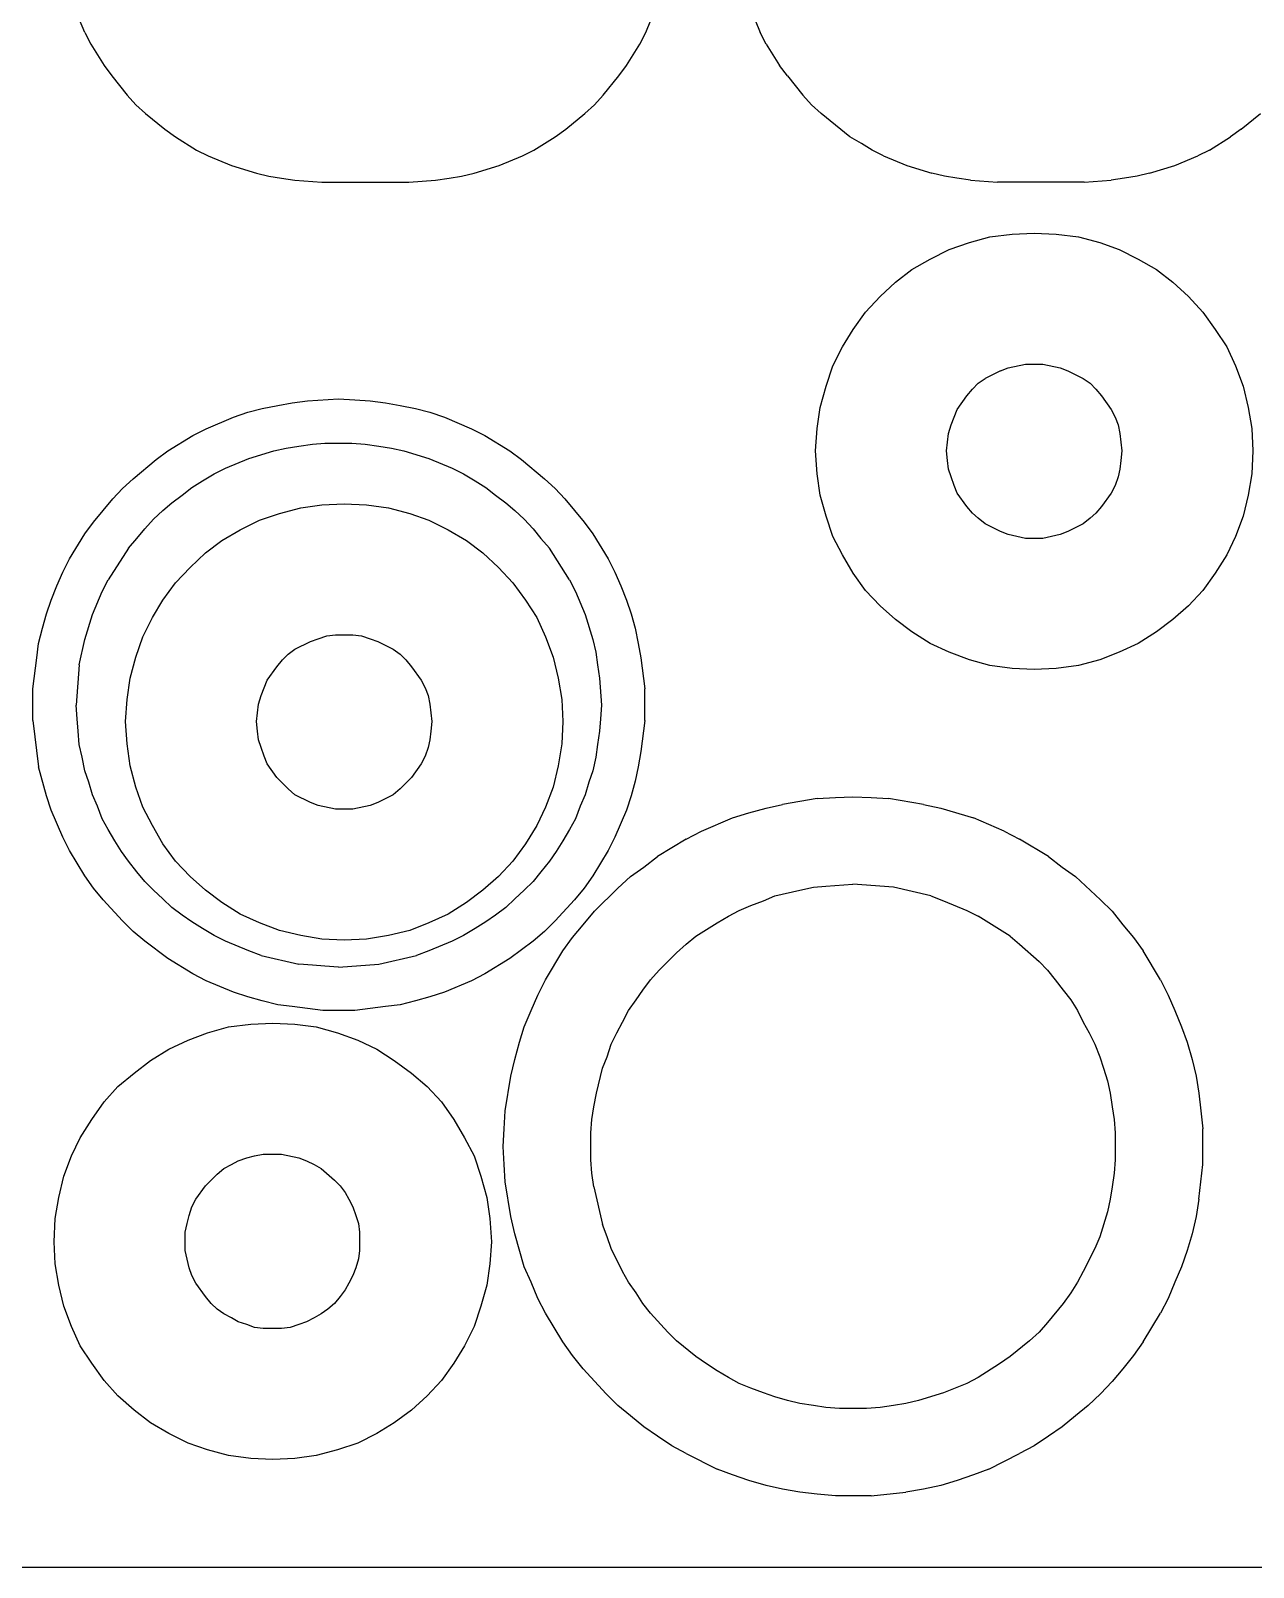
# Model space of a CAD drawing. Extents: x -4070 to 4070, y -2004 to 2004.
# Drawn here: x -1329 to -255, y -2004 to -654 of the extents above; entities that cross this region are included whole.
import ezdxf

# ---------------------------------------------------------------- set-up
doc = ezdxf.new("R2010")
doc.units = 0
doc.header["$MEASUREMENT"] = 0
doc.layers.get('0').update_dxf_attribs({"linetype": 'CONTINUOUS'})

msp = doc.modelspace()

# ---------------------------------------------------------------- linework, layer by layer
for p, q in [((-1281.6, -655.6), (-1290.1, -635.3)), ((-788.8, -655.6), (-780.4, -635.3)), ((-696.6, -635.3), (-688.2, -655.6)), ((-1281.6, -655.6), (-1276.5, -665.8)), ((-793.9, -665.8), (-788.8, -655.6)), ((-683.1, -665.8), (-688.2, -655.6)), ((-1276.5, -665.8), (-1264.7, -684.4)), ((-805.8, -684.4), (-793.9, -665.8)), ((-683.1, -665.8), (-671.2, -684.4)), ((-1264.7, -684.4), (-1257.9, -693.7)), ((-812.5, -693.7), (-805.8, -684.4)), ((-664.4, -693.7), (-671.2, -684.4)), ((-1257.9, -693.7), (-1244.3, -710.7)), ((-826.1, -710.7), (-812.5, -693.7)), ((-664.4, -693.7), (-650.9, -710.7)), ((-1244.3, -710.7), (-1236.7, -719.1)), ((-833.7, -719.1), (-826.1, -710.7)), ((-643.3, -719.1), (-650.9, -710.7)), ((-1236.7, -719.1), (-1228.2, -726.7)), ((-1228.2, -726.7), (-1211.3, -740.3)), ((-859.1, -740.3), (-842.2, -726.7)), ((-842.2, -726.7), (-833.7, -719.1)), ((-634.8, -726.7), (-643.3, -719.1)), ((-609.4, -747.1), (-634.8, -726.7)), ((-265.7, -740.3), (-248.7, -726.7)), ((-1211.3, -740.3), (-1202, -747.1)), ((-868.4, -747.1), (-859.1, -740.3)), ((-265.7, -740.3), (-275, -747.1)), ((-1202, -747.1), (-1183.4, -758.9)), ((-887.1, -758.9), (-868.4, -747.1)), ((-599.3, -753), (-609.4, -747.1)), ((-589.9, -758.9), (-599.3, -753)), ((-293.6, -758.9), (-275, -747.1)), ((-1183.4, -758.9), (-1173.2, -764)), ((-1173.2, -764), (-1152.9, -772.5)), ((-917.5, -772.5), (-897.2, -764)), ((-897.2, -764), (-887.1, -758.9)), ((-579.8, -764), (-589.9, -758.9)), ((-579.8, -764), (-559.5, -772.5)), ((-324.1, -772.5), (-303.8, -764)), ((-293.6, -758.9), (-303.8, -764)), ((-1152.9, -772.5), (-1130.9, -779.2)), ((-1130.9, -779.2), (-1119.9, -781.8)), ((-1119.9, -781.8), (-1108.9, -783.5)), ((-961.6, -783.5), (-950.6, -781.8)), ((-950.6, -781.8), (-939.5, -779.2)), ((-939.5, -779.2), (-917.5, -772.5)), ((-559.5, -772.5), (-537.4, -779.2)), ((-526.4, -781.8), (-537.4, -779.2)), ((-515.4, -783.5), (-526.4, -781.8)), ((-357.1, -781.8), (-368.1, -783.5)), ((-346.1, -779.2), (-357.1, -781.8)), ((-346.1, -779.2), (-324.1, -772.5)), ((-1108.9, -783.5), (-1097, -785.2)), ((-1097, -785.2), (-1073.3, -786.9)), ((-1073.3, -786.9), (-997.1, -786.9)), ((-997.1, -786.9), (-973.4, -785.2)), ((-973.4, -785.2), (-961.6, -783.5)), ((-503.6, -785.2), (-515.4, -783.5)), ((-503.6, -785.2), (-479.9, -786.9)), ((-403.7, -786.9), (-479.9, -786.9)), ((-403.7, -786.9), (-380, -785.2)), ((-368.1, -783.5), (-380, -785.2)), ((-504.3, -840.2), (-486.5, -835.1)), ((-486.5, -835.1), (-467, -832.6)), ((-467, -832.6), (-447.6, -831.8)), ((-447.6, -831.8), (-428.1, -832.6)), ((-428.1, -832.6), (-408.6, -835.1)), ((-408.6, -835.1), (-390, -840.2)), ((-539, -854.6), (-522.1, -846.1)), ((-522.1, -846.1), (-504.3, -840.2)), ((-390, -840.2), (-373, -846.1)), ((-373, -846.1), (-356.1, -854.6)), ((-569.5, -874.9), (-555.1, -863.9)), ((-555.1, -863.9), (-539, -854.6)), ((-356.1, -854.6), (-340, -863.9)), ((-340, -863.9), (-325.6, -874.9)), ((-583, -887.6), (-569.5, -874.9)), ((-325.6, -874.9), (-312.1, -887.6)), ((-595.7, -901.2), (-583, -887.6)), ((-312.1, -887.6), (-299.4, -901.2)), ((-606.7, -916.4), (-595.7, -901.2)), ((-299.4, -901.2), (-288.4, -916.4)), ((-616, -931.7), (-606.7, -916.4)), ((-288.4, -916.4), (-278.2, -931.7)), ((-624.5, -948.6), (-616, -931.7)), ((-278.2, -931.7), (-270.6, -948.6)), ((-630.4, -966.4), (-624.5, -948.6)), ((-477.2, -952.8), (-490.7, -959.6)), ((-477.2, -952.8), (-470.4, -950.3)), ((-470.4, -950.3), (-455.2, -946.9)), ((-455.2, -946.9), (-439.9, -946.9)), ((-439.9, -946.9), (-424.7, -950.3)), ((-424.7, -950.3), (-417.9, -952.8)), ((-417.9, -952.8), (-404.4, -959.6)), ((-270.6, -948.6), (-263.8, -966.4)), ((-635.5, -985), (-630.4, -966.4)), ((-506.8, -974.8), (-501.7, -968.9)), ((-501.7, -968.9), (-496.7, -963.8)), ((-496.7, -963.8), (-490.7, -959.6)), ((-404.4, -959.6), (-398.4, -963.8)), ((-398.4, -963.8), (-393.4, -968.9)), ((-393.4, -968.9), (-388.3, -974.8)), ((-263.8, -966.4), (-259.6, -985)), ((-1125.7, -985.9), (-1112.2, -983.4)), ((-1112.2, -983.4), (-1099.5, -980.9)), ((-1099.5, -980.9), (-1086, -979.2)), ((-1086, -979.2), (-1058.9, -977.5)), ((-1058.9, -977.5), (-1044.5, -978.3)), ((-1044.5, -978.3), (-1030.9, -979.2)), ((-1030.9, -979.2), (-1017.4, -980.9)), ((-1017.4, -980.9), (-1004.7, -983.4)), ((-1004.7, -983.4), (-991.1, -985.9)), ((-638.1, -1003.6), (-635.5, -985)), ((-515.3, -986.7), (-506.8, -974.8)), ((-388.3, -974.8), (-379.8, -986.7)), ((-259.6, -985), (-256.2, -1003.6)), ((-1174.9, -1003.7), (-1151.1, -993.6)), ((-1151.1, -993.6), (-1138.4, -989.3)), ((-1138.4, -989.3), (-1125.7, -985.9)), ((-991.1, -985.9), (-978.4, -989.3)), ((-978.4, -989.3), (-965.7, -993.6)), ((-965.7, -993.6), (-942, -1003.7)), ((-520.4, -1000.2), (-515.3, -986.7)), ((-379.8, -986.7), (-376.4, -993.5)), ((-376.4, -993.5), (-373.9, -1000.2)), ((-1208.7, -1023.2), (-1186.7, -1009.7)), ((-1186.7, -1009.7), (-1174.9, -1003.7)), ((-942, -1003.7), (-930.2, -1009.7)), ((-930.2, -1009.7), (-908.2, -1023.2)), ((-639.7, -1023.1), (-638.1, -1003.6)), ((-524.6, -1023.1), (-522.9, -1007.9)), ((-522.9, -1007.9), (-520.4, -1000.2)), ((-373.9, -1000.2), (-372.2, -1007.9)), ((-372.2, -1007.9), (-370.5, -1023.1)), ((-256.2, -1003.6), (-255.4, -1023.1)), ((-1218.9, -1030.8), (-1208.7, -1023.2)), ((-1137.6, -1030), (-1115.6, -1023.2)), ((-1115.6, -1023.2), (-1104.6, -1020.7)), ((-1104.6, -1020.7), (-1093.6, -1019)), ((-1093.6, -1019), (-1081.7, -1017.3)), ((-1081.7, -1017.3), (-1070.7, -1016.4)), ((-1070.7, -1016.4), (-1047, -1016.4)), ((-1047, -1016.4), (-1035.2, -1017.3)), ((-1035.2, -1017.3), (-1023.3, -1019)), ((-1023.3, -1019), (-1012.3, -1020.7)), ((-1012.3, -1020.7), (-1001.3, -1023.2)), ((-1001.3, -1023.2), (-979.3, -1030)), ((-908.2, -1023.2), (-898, -1030.8)), ((-638.1, -1043.4), (-639.7, -1023.1)), ((-523.8, -1031.6), (-524.6, -1023.1)), ((-370.5, -1023.1), (-371.4, -1031.6)), ((-255.4, -1023.1), (-256.2, -1043.4)), ((-1239.2, -1047.8), (-1218.9, -1030.8)), ((-1168.1, -1043.5), (-1157.9, -1038.4)), ((-1157.9, -1038.4), (-1137.6, -1030)), ((-979.3, -1030), (-959, -1038.4)), ((-959, -1038.4), (-948.8, -1043.5)), ((-898, -1030.8), (-877.7, -1047.8)), ((-522.9, -1039.2), (-523.8, -1031.6)), ((-520.4, -1046), (-522.9, -1039.2)), ((-372.2, -1039.2), (-373.9, -1046)), ((-371.4, -1031.6), (-372.2, -1039.2)), ((-1248.5, -1056.2), (-1239.2, -1047.8)), ((-1187.6, -1055.4), (-1178.2, -1049.4)), ((-1178.2, -1049.4), (-1168.1, -1043.5)), ((-948.8, -1043.5), (-938.6, -1049.4)), ((-938.6, -1049.4), (-929.3, -1055.4)), ((-877.7, -1047.8), (-868.4, -1056.2)), ((-635.5, -1062), (-638.1, -1043.4)), ((-517.8, -1053.6), (-520.4, -1046)), ((-373.9, -1046), (-376.4, -1053.6)), ((-256.2, -1043.4), (-259.6, -1062)), ((-1273.9, -1085.9), (-1257, -1065.5)), ((-1257, -1065.5), (-1248.5, -1056.2)), ((-1205.3, -1068.9), (-1196, -1062.1)), ((-1196, -1062.1), (-1187.6, -1055.4)), ((-929.3, -1055.4), (-920.9, -1062.1)), ((-920.9, -1062.1), (-911.6, -1068.9)), ((-868.4, -1056.2), (-859.9, -1065.5)), ((-859.9, -1065.5), (-843, -1085.9)), ((-630.4, -1080.7), (-635.5, -1062)), ((-515.3, -1060.3), (-517.8, -1053.6)), ((-506.8, -1072.2), (-515.3, -1060.3)), ((-379.8, -1060.3), (-388.3, -1072.2)), ((-376.4, -1053.6), (-379.8, -1060.3)), ((-259.6, -1062), (-263.8, -1080.7)), ((-1221.4, -1083.3), (-1213, -1075.7)), ((-1213, -1075.7), (-1205.3, -1068.9)), ((-1128.3, -1084.2), (-1110.5, -1078.2)), ((-1110.5, -1078.2), (-1091.9, -1073.2)), ((-1091.9, -1073.2), (-1073.3, -1070.6)), ((-1073.3, -1070.6), (-1053.8, -1069.8)), ((-1053.8, -1069.8), (-1034.3, -1070.6)), ((-1034.3, -1070.6), (-1014.8, -1073.2)), ((-1014.8, -1073.2), (-996.2, -1078.2)), ((-996.2, -1078.2), (-979.3, -1084.2)), ((-911.6, -1068.9), (-903.9, -1075.7)), ((-903.9, -1075.7), (-895.5, -1083.3)), ((-501.7, -1078.1), (-506.8, -1072.2)), ((-496.7, -1082.4), (-501.7, -1078.1)), ((-393.4, -1078.1), (-398.4, -1082.4)), ((-388.3, -1072.2), (-393.4, -1078.1)), ((-1281.5, -1096), (-1273.9, -1085.9)), ((-1235.8, -1100.2), (-1229, -1091.8)), ((-1229, -1091.8), (-1221.4, -1083.3)), ((-1161.3, -1101.9), (-1145.2, -1092.6)), ((-1145.2, -1092.6), (-1128.3, -1084.2)), ((-979.3, -1084.2), (-962.4, -1092.6)), ((-962.4, -1092.6), (-946.3, -1101.9)), ((-895.5, -1083.3), (-887.8, -1091.8)), ((-887.8, -1091.8), (-881.1, -1100.2)), ((-843, -1085.9), (-835.4, -1096)), ((-624.5, -1098.4), (-630.4, -1080.7)), ((-490.7, -1087.4), (-496.7, -1082.4)), ((-477.2, -1094.2), (-490.7, -1087.4)), ((-404.4, -1087.4), (-417.9, -1094.2)), ((-398.4, -1082.4), (-404.4, -1087.4)), ((-263.8, -1080.7), (-270.6, -1098.4)), ((-1295.1, -1118), (-1281.5, -1096)), ((-1243.4, -1108.7), (-1235.8, -1100.2)), ((-1175.7, -1112.9), (-1161.3, -1101.9)), ((-946.3, -1101.9), (-931.9, -1112.9)), ((-881.1, -1100.2), (-873.5, -1108.7)), ((-835.4, -1096), (-821.8, -1118)), ((-616, -1114.5), (-624.5, -1098.4)), ((-470.4, -1096.8), (-477.2, -1094.2)), ((-455.2, -1100.1), (-470.4, -1096.8)), ((-439.9, -1100.1), (-455.2, -1100.1)), ((-424.7, -1096.8), (-439.9, -1100.1)), ((-417.9, -1094.2), (-424.7, -1096.8)), ((-270.6, -1098.4), (-278.2, -1114.5)), ((-1301, -1129.9), (-1295.1, -1118)), ((-1243.4, -1108.7), (-1261.2, -1136.7)), ((-1189.2, -1125.6), (-1175.7, -1112.9)), ((-931.9, -1112.9), (-918.3, -1125.6)), ((-855.7, -1136.7), (-873.5, -1108.7)), ((-821.8, -1118), (-815.9, -1129.9)), ((-606.7, -1130.6), (-616, -1114.5)), ((-278.2, -1114.5), (-288.4, -1130.6)), ((-1306.1, -1141.7), (-1301, -1129.9)), ((-1201.9, -1139.2), (-1189.2, -1125.6)), ((-918.3, -1125.6), (-905.6, -1139.2)), ((-815.9, -1129.9), (-810.8, -1141.7)), ((-595.7, -1145.9), (-606.7, -1130.6)), ((-288.4, -1130.6), (-299.4, -1145.9)), ((-1311.2, -1154.4), (-1306.1, -1141.7)), ((-1274.8, -1167.1), (-1266.3, -1146.8)), ((-1266.3, -1146.8), (-1261.2, -1136.7)), ((-1213, -1154.4), (-1201.9, -1139.2)), ((-905.6, -1139.2), (-894.6, -1154.4)), ((-855.7, -1136.7), (-850.6, -1146.8)), ((-850.6, -1146.8), (-842.1, -1167.1)), ((-810.8, -1141.7), (-805.7, -1154.4)), ((-583, -1159.4), (-595.7, -1145.9)), ((-299.4, -1145.9), (-312.1, -1159.4)), ((-1315.4, -1166.3), (-1311.2, -1154.4)), ((-1222.3, -1169.7), (-1213, -1154.4)), ((-894.6, -1154.4), (-884.5, -1169.7)), ((-805.7, -1154.4), (-801.5, -1166.3)), ((-569.5, -1171.3), (-583, -1159.4)), ((-312.1, -1159.4), (-325.6, -1171.3)), ((-1318.8, -1179), (-1315.4, -1166.3)), ((-1281.5, -1189.1), (-1274.8, -1167.1)), ((-1230.7, -1186.6), (-1222.3, -1169.7)), ((-884.5, -1169.7), (-876.8, -1186.6)), ((-842.1, -1167.1), (-835.4, -1189.1)), ((-801.5, -1166.3), (-798.1, -1179)), ((-555.1, -1182.3), (-569.5, -1171.3)), ((-325.6, -1171.3), (-340, -1182.3)), ((-1322.2, -1192.5), (-1318.8, -1179)), ((-1236.7, -1204.4), (-1230.7, -1186.6)), ((-1083.4, -1190.8), (-1076.7, -1188.3)), ((-1076.7, -1188.3), (-1069, -1185.8)), ((-1069, -1185.8), (-1061.4, -1184.9)), ((-1061.4, -1184.9), (-1046.2, -1184.9)), ((-1046.2, -1184.9), (-1038.6, -1185.8)), ((-1038.6, -1185.8), (-1030.9, -1188.3)), ((-1030.9, -1188.3), (-1024.2, -1190.8)), ((-876.8, -1186.6), (-870.1, -1204.4)), ((-798.1, -1179), (-795.6, -1192.5)), ((-539, -1192.4), (-555.1, -1182.3)), ((-340, -1182.3), (-356.1, -1192.4)), ((-1323.9, -1205.2), (-1322.2, -1192.5)), ((-1286.6, -1211.2), (-1281.5, -1189.1)), ((-1108, -1206.9), (-1102.9, -1201.8)), ((-1102.9, -1201.8), (-1097, -1197.6)), ((-1097, -1197.6), (-1083.4, -1190.8)), ((-1024.2, -1190.8), (-1010.6, -1197.6)), ((-1010.6, -1197.6), (-1004.7, -1201.8)), ((-1004.7, -1201.8), (-999.6, -1206.9)), ((-835.4, -1189.1), (-832.8, -1200.2)), ((-832.8, -1200.2), (-831.1, -1211.2)), ((-795.6, -1192.5), (-793, -1205.2)), ((-522.1, -1200), (-539, -1192.4)), ((-504.3, -1206.8), (-522.1, -1200)), ((-373, -1200), (-390, -1206.8)), ((-356.1, -1192.4), (-373, -1200)), ((-1327.3, -1232.3), (-1323.9, -1205.2)), ((-1286.6, -1211.2), (-1289.2, -1246.7)), ((-1241.7, -1223), (-1236.7, -1204.4)), ((-1121.5, -1224.7), (-1113, -1212.9)), ((-1113, -1212.9), (-1108, -1206.9)), ((-999.6, -1206.9), (-994.5, -1212.9)), ((-994.5, -1212.9), (-986.1, -1224.7)), ((-870.1, -1204.4), (-865.8, -1223)), ((-831.1, -1211.2), (-829.4, -1223)), ((-793, -1205.2), (-789.6, -1232.3)), ((-486.5, -1211.9), (-504.3, -1206.8)), ((-467, -1214.4), (-486.5, -1211.9)), ((-447.6, -1215.3), (-467, -1214.4)), ((-428.1, -1214.4), (-447.6, -1215.3)), ((-408.6, -1211.9), (-428.1, -1214.4)), ((-390, -1206.8), (-408.6, -1211.9)), ((-1244.3, -1241.6), (-1241.7, -1223)), ((-1126.6, -1238.3), (-1121.5, -1224.7)), ((-986.1, -1224.7), (-982.7, -1231.5)), ((-865.8, -1223), (-862.4, -1241.6)), ((-829.4, -1223), (-827.7, -1246.7)), ((-1327.3, -1260.3), (-1327.3, -1232.3)), ((-1246, -1261.1), (-1244.3, -1241.6)), ((-1129.1, -1245.9), (-1126.6, -1238.3)), ((-982.7, -1231.5), (-980.1, -1238.3)), ((-980.1, -1238.3), (-978.4, -1245.9)), ((-862.4, -1241.6), (-861.6, -1261.1)), ((-789.6, -1260.3), (-789.6, -1232.3)), ((-1288.3, -1258.6), (-1289.2, -1246.7)), ((-1130.8, -1261.1), (-1129.1, -1245.9)), ((-978.4, -1245.9), (-976.7, -1261.1)), ((-827.7, -1246.7), (-828.6, -1258.6)), ((-1327.3, -1260.3), (-1322.2, -1300.9)), ((-1287.5, -1269.6), (-1288.3, -1258.6)), ((-1244.3, -1280.6), (-1246, -1261.1)), ((-1130, -1269.6), (-1130.8, -1261.1)), ((-976.7, -1261.1), (-977.6, -1269.6)), ((-861.6, -1261.1), (-862.4, -1280.6)), ((-828.6, -1258.6), (-829.4, -1269.6)), ((-789.6, -1260.3), (-793, -1287.4)), ((-1286.6, -1281.4), (-1287.5, -1269.6)), ((-1284.1, -1292.4), (-1286.6, -1281.4)), ((-1241.7, -1300.1), (-1244.3, -1280.6)), ((-1129.1, -1277.2), (-1130, -1269.6)), ((-1126.6, -1284), (-1129.1, -1277.2)), ((-978.4, -1277.2), (-980.1, -1284)), ((-977.6, -1269.6), (-978.4, -1277.2)), ((-862.4, -1280.6), (-865.8, -1300.1)), ((-831.1, -1281.4), (-832.8, -1292.4)), ((-829.4, -1269.6), (-831.1, -1281.4)), ((-1281.5, -1304.3), (-1284.1, -1292.4)), ((-1124.1, -1291.6), (-1126.6, -1284)), ((-1121.5, -1298.4), (-1124.1, -1291.6)), ((-982.7, -1291.6), (-986.1, -1298.4)), ((-980.1, -1284), (-982.7, -1291.6)), ((-832.8, -1292.4), (-835.4, -1304.3)), ((-793, -1287.4), (-795.6, -1300.9)), ((-1315.4, -1326.3), (-1322.2, -1300.9)), ((-1278.1, -1314.5), (-1281.5, -1304.3)), ((-1236.7, -1318.7), (-1241.7, -1300.1)), ((-1113, -1310.2), (-1121.5, -1298.4)), ((-986.1, -1298.4), (-994.5, -1310.2)), ((-865.8, -1300.1), (-870.1, -1318.7)), ((-835.4, -1304.3), (-838.7, -1314.5)), ((-795.6, -1300.9), (-798.1, -1313.6)), ((-1274.8, -1325.5), (-1278.1, -1314.5)), ((-1230.7, -1336.5), (-1236.7, -1318.7)), ((-1102.9, -1320.4), (-1113, -1310.2)), ((-1097, -1325.5), (-1102.9, -1320.4)), ((-1004.7, -1320.4), (-1010.6, -1325.5)), ((-994.5, -1310.2), (-1004.7, -1320.4)), ((-870.1, -1318.7), (-876.8, -1336.5)), ((-838.7, -1314.5), (-842.1, -1325.5)), ((-798.1, -1313.6), (-801.5, -1326.3)), ((-1311.2, -1339), (-1315.4, -1326.3)), ((-1270.5, -1335.6), (-1274.8, -1325.5)), ((-1266.3, -1346.6), (-1270.5, -1335.6)), ((-1222.3, -1352.6), (-1230.7, -1336.5)), ((-1083.4, -1332.2), (-1097, -1325.5)), ((-1076.7, -1334.8), (-1083.4, -1332.2)), ((-1061.4, -1338.2), (-1076.7, -1334.8)), ((-1030.9, -1334.8), (-1046.2, -1338.2)), ((-1024.2, -1332.2), (-1030.9, -1334.8)), ((-1010.6, -1325.5), (-1024.2, -1332.2)), ((-876.8, -1336.5), (-884.5, -1352.6)), ((-846.4, -1335.6), (-850.6, -1346.6)), ((-842.1, -1325.5), (-846.4, -1335.6)), ((-801.5, -1326.3), (-805.7, -1339)), ((-683, -1337.3), (-668.6, -1333.9)), ((-638.1, -1328.8), (-668.6, -1333.9)), ((-638.1, -1328.8), (-622, -1328)), ((-622, -1328), (-606.8, -1327.2)), ((-606.8, -1327.2), (-590.7, -1328)), ((-590.7, -1328), (-575.4, -1328.8)), ((-544.9, -1333.9), (-575.4, -1328.8)), ((-544.9, -1333.9), (-529.7, -1337.3)), ((-1301, -1362.7), (-1311.2, -1339)), ((-1261.2, -1355.9), (-1266.3, -1346.6)), ((-1046.2, -1338.2), (-1061.4, -1338.2)), ((-850.6, -1346.6), (-855.7, -1355.9)), ((-805.7, -1339), (-815.9, -1362.7)), ((-739.7, -1357.6), (-712.6, -1345.8)), ((-712.6, -1345.8), (-698.2, -1341.5)), ((-698.2, -1341.5), (-683, -1337.3)), ((-529.7, -1337.3), (-500.9, -1345.8)), ((-473.8, -1357.6), (-500.9, -1345.8)), ((-1295.1, -1374.6), (-1301, -1362.7)), ((-1255.3, -1366.1), (-1261.2, -1355.9)), ((-1213, -1368.6), (-1222.3, -1352.6)), ((-884.5, -1352.6), (-894.6, -1368.6)), ((-855.7, -1355.9), (-861.6, -1366.1)), ((-815.9, -1362.7), (-821.8, -1374.6)), ((-753.2, -1364.4), (-739.7, -1357.6)), ((-473.8, -1357.6), (-460.3, -1364.4)), ((-1281.5, -1396.6), (-1295.1, -1374.6)), ((-1249.4, -1375.4), (-1255.3, -1366.1)), ((-1243.4, -1383.9), (-1249.4, -1375.4)), ((-1201.9, -1383.9), (-1213, -1368.6)), ((-894.6, -1368.6), (-905.6, -1383.9)), ((-867.5, -1375.4), (-873.5, -1383.9)), ((-861.6, -1366.1), (-867.5, -1375.4)), ((-821.8, -1374.6), (-835.4, -1396.6)), ((-753.2, -1364.4), (-778.6, -1379.6)), ((-434.9, -1379.6), (-460.3, -1364.4)), ((-1235.8, -1393.2), (-1243.4, -1383.9)), ((-1189.2, -1397.4), (-1201.9, -1383.9)), ((-905.6, -1383.9), (-918.3, -1397.4)), ((-873.5, -1383.9), (-881.1, -1393.2)), ((-802.3, -1397.4), (-790.5, -1389)), ((-790.5, -1389), (-778.6, -1379.6)), ((-434.9, -1379.6), (-423, -1389)), ((-423, -1389), (-411.2, -1397.4)), ((-1273.9, -1407.6), (-1281.5, -1396.6)), ((-1229, -1401.7), (-1235.8, -1393.2)), ((-1221.4, -1409.3), (-1229, -1401.7)), ((-1175.7, -1409.3), (-1189.2, -1397.4)), ((-918.3, -1397.4), (-931.9, -1409.3)), ((-887.8, -1401.7), (-895.5, -1409.3)), ((-881.1, -1393.2), (-887.8, -1401.7)), ((-835.4, -1396.6), (-843, -1407.6)), ((-813.3, -1407.6), (-802.3, -1397.4)), ((-630.5, -1405.9), (-606.8, -1404.2)), ((-571.2, -1406.7), (-606.8, -1404.2)), ((-411.2, -1397.4), (-389.2, -1417.7)), ((-1265.4, -1417.7), (-1273.9, -1407.6)), ((-1248.5, -1436.4), (-1265.4, -1417.7)), ((-1213, -1416.9), (-1221.4, -1409.3)), ((-1205.3, -1424.5), (-1213, -1416.9)), ((-1161.3, -1420.3), (-1175.7, -1409.3)), ((-931.9, -1409.3), (-946.3, -1420.3)), ((-903.9, -1416.9), (-911.6, -1424.5)), ((-895.5, -1409.3), (-903.9, -1416.9)), ((-851.4, -1417.7), (-868.4, -1436.4)), ((-843, -1407.6), (-851.4, -1417.7)), ((-833.7, -1427.9), (-813.3, -1407.6)), ((-685.5, -1418.6), (-675.3, -1414.4)), ((-675.3, -1414.4), (-653.3, -1409.3)), ((-653.3, -1409.3), (-641.5, -1406.7)), ((-641.5, -1406.7), (-630.5, -1405.9)), ((-538.2, -1414.4), (-571.2, -1406.7)), ((-538.2, -1414.4), (-527.2, -1418.6)), ((-389.2, -1417.7), (-379, -1427.9)), ((-1196, -1431.3), (-1205.3, -1424.5)), ((-1187.6, -1437.2), (-1196, -1431.3)), ((-1145.2, -1430.4), (-1161.3, -1420.3)), ((-1128.3, -1438.1), (-1145.2, -1430.4)), ((-962.4, -1430.4), (-979.3, -1438.1)), ((-946.3, -1420.3), (-962.4, -1430.4)), ((-920.9, -1431.3), (-929.3, -1437.2)), ((-911.6, -1424.5), (-920.9, -1431.3)), ((-843.8, -1439.7), (-833.7, -1427.9)), ((-716, -1432.1), (-706.7, -1427.1)), ((-706.7, -1427.1), (-696.5, -1422.8)), ((-696.5, -1422.8), (-685.5, -1418.6)), ((-527.2, -1418.6), (-506.8, -1427.1)), ((-506.8, -1427.1), (-496.7, -1432.1)), ((-379, -1427.9), (-369.7, -1439.7)), ((-1239.2, -1445.7), (-1248.5, -1436.4)), ((-1178.2, -1443.1), (-1187.6, -1437.2)), ((-1168.1, -1449.1), (-1178.2, -1443.1)), ((-1110.5, -1444.8), (-1128.3, -1438.1)), ((-1091.9, -1449.1), (-1110.5, -1444.8)), ((-996.2, -1444.8), (-1014.8, -1449.1)), ((-979.3, -1438.1), (-996.2, -1444.8)), ((-938.6, -1443.1), (-948.8, -1449.1)), ((-929.3, -1437.2), (-938.6, -1443.1)), ((-868.4, -1436.4), (-877.7, -1445.7)), ((-853.1, -1450.8), (-843.8, -1439.7)), ((-744.8, -1449.9), (-726.1, -1438.1)), ((-726.1, -1438.1), (-716, -1432.1)), ((-468.7, -1449.9), (-496.7, -1432.1)), ((-369.7, -1439.7), (-360.4, -1450.8)), ((-1229, -1454.1), (-1239.2, -1445.7)), ((-1208.7, -1469.4), (-1229, -1454.1)), ((-1157.9, -1454.1), (-1168.1, -1449.1)), ((-1137.6, -1462.6), (-1157.9, -1454.1)), ((-1073.3, -1452.4), (-1091.9, -1449.1)), ((-1053.8, -1453.3), (-1073.3, -1452.4)), ((-1034.3, -1452.4), (-1053.8, -1453.3)), ((-1014.8, -1449.1), (-1034.3, -1452.4)), ((-959, -1454.1), (-979.3, -1462.6)), ((-948.8, -1449.1), (-959, -1454.1)), ((-887.8, -1454.1), (-908.2, -1469.4)), ((-877.7, -1445.7), (-887.8, -1454.1)), ((-861.6, -1462.6), (-853.1, -1450.8)), ((-761.7, -1464.3), (-753.2, -1456.7)), ((-753.2, -1456.7), (-744.8, -1449.9)), ((-468.7, -1449.9), (-460.3, -1456.7)), ((-460.3, -1456.7), (-443.3, -1471.9)), ((-360.4, -1450.8), (-351.9, -1462.6)), ((-1186.7, -1482.9), (-1208.7, -1469.4)), ((-1126.6, -1466.8), (-1137.6, -1462.6)), ((-1126.6, -1466.8), (-1093.6, -1474.5)), ((-1023.3, -1474.5), (-990.3, -1466.8)), ((-979.3, -1462.6), (-990.3, -1466.8)), ((-908.2, -1469.4), (-930.2, -1482.9)), ((-876.8, -1488), (-861.6, -1462.6)), ((-776.9, -1479.5), (-761.7, -1464.3)), ((-443.3, -1471.9), (-435.7, -1479.5)), ((-336.7, -1488), (-351.9, -1462.6)), ((-1174.9, -1488.9), (-1186.7, -1482.9)), ((-1081.7, -1475.3), (-1093.6, -1474.5)), ((-1070.7, -1476.2), (-1081.7, -1475.3)), ((-1058.9, -1477), (-1070.7, -1476.2)), ((-1058.9, -1477), (-1023.3, -1474.5)), ((-930.2, -1482.9), (-942, -1488.9)), ((-784.6, -1488), (-776.9, -1479.5)), ((-435.7, -1479.5), (-429, -1488)), ((-1151.1, -1499), (-1174.9, -1488.9)), ((-1138.4, -1503.2), (-1151.1, -1499)), ((-965.7, -1499), (-978.4, -1503.2)), ((-942, -1488.9), (-965.7, -1499)), ((-883.6, -1501.6), (-876.8, -1488)), ((-797.3, -1505.8), (-791.3, -1497.3)), ((-791.3, -1497.3), (-784.6, -1488)), ((-429, -1488), (-422.2, -1497.3)), ((-422.2, -1497.3), (-415.4, -1505.8)), ((-336.7, -1488), (-329.9, -1501.6)), ((-1125.7, -1506.6), (-1138.4, -1503.2)), ((-1112.2, -1510), (-1125.7, -1506.6)), ((-1099.5, -1511.7), (-1112.2, -1510)), ((-1072.4, -1515.1), (-1099.5, -1511.7)), ((-1017.4, -1511.7), (-1044.5, -1515.1)), ((-1004.7, -1510), (-1017.4, -1511.7)), ((-991.1, -1506.6), (-1004.7, -1510)), ((-978.4, -1503.2), (-991.1, -1506.6)), ((-889.5, -1515.1), (-883.6, -1501.6)), ((-804, -1515.1), (-797.3, -1505.8)), ((-415.4, -1505.8), (-409.5, -1515.1)), ((-329.9, -1501.6), (-324, -1515.1)), ((-1135.9, -1527), (-1116.4, -1526.1)), ((-1116.4, -1526.1), (-1097, -1527)), ((-1044.5, -1515.1), (-1072.4, -1515.1)), ((-895.5, -1529.5), (-889.5, -1515.1)), ((-814.2, -1534.6), (-809.1, -1525.3)), ((-809.1, -1525.3), (-804, -1515.1)), ((-409.5, -1515.1), (-404.4, -1525.3)), ((-404.4, -1525.3), (-399.3, -1534.6)), ((-324, -1515.1), (-318, -1529.5)), ((-1190.9, -1541.3), (-1174, -1534.6)), ((-1174, -1534.6), (-1155.4, -1529.5)), ((-1155.4, -1529.5), (-1135.9, -1527)), ((-1097, -1527), (-1078.3, -1529.5)), ((-1078.3, -1529.5), (-1059.7, -1534.6)), ((-1059.7, -1534.6), (-1041.9, -1541.3)), ((-899.7, -1543), (-895.5, -1529.5)), ((-819.3, -1544.7), (-814.2, -1534.6)), ((-399.3, -1534.6), (-394.2, -1544.7)), ((-318, -1529.5), (-313, -1543)), ((-1224, -1559.1), (-1207.9, -1549)), ((-1207.9, -1549), (-1190.9, -1541.3)), ((-1041.9, -1541.3), (-1025, -1549)), ((-1025, -1549), (-1009.8, -1559.1)), ((-903.9, -1558.3), (-899.7, -1543)), ((-822.7, -1555.7), (-819.3, -1544.7)), ((-394.2, -1544.7), (-390, -1555.7)), ((-313, -1543), (-308.7, -1558.3)), ((-1238.4, -1570.1), (-1224, -1559.1)), ((-1009.8, -1559.1), (-994.5, -1570.1)), ((-907.3, -1572.7), (-903.9, -1558.3)), ((-832, -1587.9), (-826.9, -1565.9)), ((-826.9, -1565.9), (-822.7, -1555.7)), ((-390, -1555.7), (-386.6, -1565.9)), ((-386.6, -1565.9), (-383.2, -1576.9)), ((-308.7, -1558.3), (-305.3, -1572.7)), ((-1252.7, -1582), (-1238.4, -1570.1)), ((-994.5, -1570.1), (-981, -1582)), ((-912.4, -1603.2), (-907.3, -1572.7)), ((-383.2, -1576.9), (-380.7, -1587.9)), ((-305.3, -1572.7), (-302.8, -1587.9)), ((-1264.6, -1595.5), (-1252.7, -1582)), ((-981, -1582), (-968.3, -1595.5)), ((-834.5, -1599.8), (-832, -1587.9)), ((-380.7, -1587.9), (-379, -1599.8)), ((-302.8, -1587.9), (-301.1, -1603.2)), ((-1275.6, -1610.8), (-1264.6, -1595.5)), ((-968.3, -1595.5), (-957.3, -1610.8)), ((-913.2, -1619.2), (-912.4, -1603.2)), ((-836.2, -1610.8), (-834.5, -1599.8)), ((-379, -1599.8), (-377.3, -1610.8)), ((-301.1, -1603.2), (-299.4, -1619.2)), ((-1285.8, -1626.9), (-1275.6, -1610.8)), ((-957.3, -1610.8), (-948, -1626.9)), ((-914.1, -1634.5), (-913.2, -1619.2)), ((-837, -1622.6), (-836.2, -1610.8)), ((-377.3, -1610.8), (-376.5, -1622.6)), ((-299.4, -1650.6), (-299.4, -1619.2)), ((-1293.4, -1642.9), (-1285.8, -1626.9)), ((-948, -1626.9), (-939.5, -1642.9)), ((-837, -1646.3), (-837, -1622.6)), ((-376.5, -1622.6), (-376.5, -1646.3)), ((-1300.2, -1660.7), (-1293.4, -1642.9)), ((-1152.8, -1650.6), (-1146.9, -1647.2)), ((-1146.9, -1647.2), (-1139.3, -1644.6)), ((-1139.3, -1644.6), (-1132.5, -1642.9)), ((-1132.5, -1642.9), (-1124.9, -1641.3)), ((-1124.9, -1641.3), (-1108.8, -1641.3)), ((-1108.8, -1641.3), (-1093.6, -1644.6)), ((-1093.6, -1644.6), (-1086.8, -1647.2)), ((-1086.8, -1647.2), (-1080, -1650.6)), ((-939.5, -1642.9), (-933.6, -1660.7)), ((-913.2, -1650.6), (-914.1, -1634.5)), ((-836.2, -1658.2), (-837, -1646.3)), ((-376.5, -1646.3), (-377.3, -1658.2)), ((-1304.4, -1679.4), (-1300.2, -1660.7)), ((-1175.7, -1669.2), (-1165.5, -1659)), ((-1165.5, -1659), (-1159.6, -1654)), ((-1159.6, -1654), (-1152.8, -1650.6)), ((-1080, -1650.6), (-1074.1, -1654)), ((-1074.1, -1654), (-1062.3, -1664.1)), ((-933.6, -1660.7), (-928.5, -1679.4)), ((-912.4, -1665.8), (-913.2, -1650.6)), ((-834.5, -1670), (-836.2, -1658.2)), ((-377.3, -1658.2), (-379, -1670)), ((-302.8, -1681), (-299.4, -1650.6)), ((-1184.2, -1681), (-1175.7, -1669.2)), ((-1062.3, -1664.1), (-1057.2, -1669.2)), ((-1057.2, -1669.2), (-1052.9, -1675.1)), ((-907.3, -1696.3), (-912.4, -1665.8)), ((-834.5, -1670), (-826.9, -1703.1)), ((-379, -1670), (-380.7, -1681)), ((-1307.8, -1698), (-1304.4, -1679.4)), ((-1190.1, -1695.4), (-1187.6, -1687.8)), ((-1187.6, -1687.8), (-1184.2, -1681)), ((-1052.9, -1675.1), (-1049.6, -1681)), ((-1049.6, -1681), (-1046.2, -1687.8)), ((-1046.2, -1687.8), (-1043.6, -1695.4)), ((-928.5, -1679.4), (-925.9, -1698)), ((-380.7, -1681), (-383.2, -1692.1)), ((-302.8, -1681), (-305.3, -1696.3)), ((-1308.6, -1718.3), (-1307.8, -1698)), ((-1191.8, -1702.2), (-1190.1, -1695.4)), ((-1043.6, -1695.4), (-1041.1, -1702.2)), ((-925.9, -1698), (-924.3, -1718.3)), ((-903.9, -1711.5), (-907.3, -1696.3)), ((-383.2, -1692.1), (-390, -1714.1)), ((-305.3, -1696.3), (-308.7, -1711.5)), ((-1193.5, -1709.8), (-1191.8, -1702.2)), ((-1193.5, -1725.9), (-1193.5, -1709.8)), ((-1041.1, -1702.2), (-1040.2, -1709.8)), ((-1040.2, -1709.8), (-1040.2, -1725.9)), ((-895.5, -1740.3), (-903.9, -1711.5)), ((-822.7, -1714.1), (-826.9, -1703.1)), ((-819.3, -1724.2), (-822.7, -1714.1)), ((-390, -1714.1), (-394.2, -1724.2)), ((-308.7, -1711.5), (-313, -1725.9)), ((-1307.8, -1737.8), (-1308.6, -1718.3)), ((-1190.1, -1741.2), (-1193.5, -1725.9)), ((-1040.2, -1725.9), (-1041.1, -1733.5)), ((-924.3, -1718.3), (-925.9, -1737.8)), ((-809.1, -1744.5), (-819.3, -1724.2)), ((-394.2, -1724.2), (-404.4, -1744.5)), ((-313, -1725.9), (-318, -1740.3)), ((-1304.4, -1756.4), (-1307.8, -1737.8)), ((-1187.6, -1747.9), (-1190.1, -1741.2)), ((-1043.6, -1741.2), (-1046.2, -1747.9)), ((-1041.1, -1733.5), (-1043.6, -1741.2)), ((-925.9, -1737.8), (-928.5, -1756.4)), ((-889.5, -1753.9), (-895.5, -1740.3)), ((-318, -1740.3), (-324, -1753.9)), ((-1184.2, -1754.7), (-1187.6, -1747.9)), ((-1175.7, -1766.6), (-1184.2, -1754.7)), ((-1049.6, -1754.7), (-1052.9, -1760.6)), ((-1046.2, -1747.9), (-1049.6, -1754.7)), ((-883.6, -1768.3), (-889.5, -1753.9)), ((-804, -1753.9), (-809.1, -1744.5)), ((-797.3, -1763.2), (-804, -1753.9)), ((-409.5, -1753.9), (-415.4, -1763.2)), ((-404.4, -1744.5), (-409.5, -1753.9)), ((-324, -1753.9), (-329.9, -1768.3)), ((-1300.2, -1775), (-1304.4, -1756.4)), ((-1170.6, -1772.5), (-1175.7, -1766.6)), ((-1057.2, -1766.6), (-1062.3, -1772.5)), ((-1052.9, -1760.6), (-1057.2, -1766.6)), ((-928.5, -1756.4), (-933.6, -1775)), ((-876.8, -1781), (-883.6, -1768.3)), ((-791.3, -1772.5), (-797.3, -1763.2)), ((-415.4, -1763.2), (-422.2, -1772.5)), ((-329.9, -1768.3), (-336.7, -1781)), ((-1293.4, -1792.8), (-1300.2, -1775)), ((-1165.5, -1777.6), (-1170.6, -1772.5)), ((-1159.6, -1781.8), (-1165.5, -1777.6)), ((-1152.8, -1785.2), (-1159.6, -1781.8)), ((-1074.1, -1781.8), (-1080, -1785.2)), ((-1068.2, -1777.6), (-1074.1, -1781.8)), ((-1062.3, -1772.5), (-1068.2, -1777.6)), ((-933.6, -1775), (-939.5, -1792.8)), ((-861.6, -1806.4), (-876.8, -1781)), ((-784.6, -1781), (-791.3, -1772.5)), ((-769.3, -1797.9), (-784.6, -1781)), ((-422.2, -1772.5), (-435.7, -1789.4)), ((-351.9, -1806.4), (-336.7, -1781)), ((-1285.8, -1809.7), (-1293.4, -1792.8)), ((-1146.9, -1788.6), (-1152.8, -1785.2)), ((-1139.3, -1791.1), (-1146.9, -1788.6)), ((-1132.5, -1793.7), (-1139.3, -1791.1)), ((-1124.9, -1794.5), (-1132.5, -1793.7)), ((-1108.8, -1794.5), (-1124.9, -1794.5)), ((-1101.2, -1793.7), (-1108.8, -1794.5)), ((-1093.6, -1791.1), (-1101.2, -1793.7)), ((-1086.8, -1788.6), (-1093.6, -1791.1)), ((-1080, -1785.2), (-1086.8, -1788.6)), ((-939.5, -1792.8), (-948, -1809.7)), ((-435.7, -1789.4), (-443.3, -1797.9)), ((-853.1, -1818.2), (-861.6, -1806.4)), ((-761.7, -1805.5), (-769.3, -1797.9)), ((-744.8, -1819.1), (-761.7, -1805.5)), ((-451.8, -1805.5), (-468.7, -1819.1)), ((-443.3, -1797.9), (-451.8, -1805.5)), ((-351.9, -1806.4), (-360.4, -1818.2)), ((-1275.6, -1825), (-1285.8, -1809.7)), ((-948, -1809.7), (-957.3, -1825)), ((-843.8, -1830.1), (-853.1, -1818.2)), ((-735.4, -1825.8), (-744.8, -1819.1)), ((-468.7, -1819.1), (-478.1, -1825.8)), ((-360.4, -1818.2), (-369.7, -1830.1)), ((-1264.6, -1840.2), (-1275.6, -1825)), ((-957.3, -1825), (-968.3, -1840.2)), ((-843.8, -1830.1), (-823.5, -1852.1)), ((-726.1, -1831.8), (-735.4, -1825.8)), ((-716, -1837.7), (-726.1, -1831.8)), ((-478.1, -1825.8), (-496.7, -1837.7)), ((-369.7, -1830.1), (-379, -1841.1)), ((-1252.7, -1853.8), (-1264.6, -1840.2)), ((-968.3, -1840.2), (-981, -1853.8)), ((-706.7, -1842.8), (-716, -1837.7)), ((-696.5, -1847), (-706.7, -1842.8)), ((-685.5, -1851.2), (-696.5, -1847)), ((-506.8, -1842.8), (-527.2, -1851.2)), ((-496.7, -1837.7), (-506.8, -1842.8)), ((-379, -1841.1), (-389.2, -1852.1)), ((-1238.4, -1866.5), (-1252.7, -1853.8)), ((-981, -1853.8), (-994.5, -1866.5)), ((-813.3, -1862.2), (-823.5, -1852.1)), ((-802.3, -1871.5), (-813.3, -1862.2)), ((-675.3, -1854.6), (-685.5, -1851.2)), ((-664.3, -1858), (-675.3, -1854.6)), ((-653.3, -1860.5), (-664.3, -1858)), ((-641.5, -1862.2), (-653.3, -1860.5)), ((-630.5, -1863.9), (-641.5, -1862.2)), ((-571.2, -1862.2), (-583, -1863.9)), ((-560.2, -1860.5), (-571.2, -1862.2)), ((-549.2, -1858), (-560.2, -1860.5)), ((-527.2, -1851.2), (-549.2, -1858)), ((-400.2, -1862.2), (-411.2, -1871.5)), ((-389.2, -1852.1), (-400.2, -1862.2)), ((-1224, -1877.5), (-1238.4, -1866.5)), ((-994.5, -1866.5), (-1009.8, -1877.5)), ((-790.5, -1880.9), (-802.3, -1871.5)), ((-618.6, -1864.8), (-630.5, -1863.9)), ((-594.9, -1864.8), (-618.6, -1864.8)), ((-583, -1863.9), (-594.9, -1864.8)), ((-411.2, -1871.5), (-423, -1880.9)), ((-1207.9, -1886.8), (-1224, -1877.5)), ((-1190.9, -1895.3), (-1207.9, -1886.8)), ((-1025, -1886.8), (-1041.9, -1895.3)), ((-1009.8, -1877.5), (-1025, -1886.8)), ((-778.6, -1889.3), (-790.5, -1880.9)), ((-765.9, -1897.8), (-778.6, -1889.3)), ((-434.9, -1889.3), (-447.6, -1897.8)), ((-423, -1880.9), (-434.9, -1889.3)), ((-1174, -1901.2), (-1190.9, -1895.3)), ((-1155.4, -1906.3), (-1174, -1901.2)), ((-1059.7, -1901.2), (-1078.3, -1906.3)), ((-1041.9, -1895.3), (-1059.7, -1901.2)), ((-753.2, -1904.6), (-765.9, -1897.8)), ((-447.6, -1897.8), (-460.3, -1904.6)), ((-1135.9, -1908.8), (-1155.4, -1906.3)), ((-1116.4, -1909.6), (-1135.9, -1908.8)), ((-1097, -1908.8), (-1116.4, -1909.6)), ((-1078.3, -1906.3), (-1097, -1908.8)), ((-753.2, -1904.6), (-726.1, -1918.1)), ((-487.4, -1918.1), (-460.3, -1904.6)), ((-712.6, -1923.2), (-726.1, -1918.1)), ((-698.2, -1928.3), (-712.6, -1923.2)), ((-683, -1932.5), (-698.2, -1928.3)), ((-515.3, -1928.3), (-529.7, -1932.5)), ((-500.9, -1923.2), (-515.3, -1928.3)), ((-487.4, -1918.1), (-500.9, -1923.2)), ((-668.6, -1935.9), (-683, -1932.5)), ((-653.3, -1938.4), (-668.6, -1935.9)), ((-638.1, -1940.1), (-653.3, -1938.4)), ((-622, -1941.8), (-638.1, -1940.1)), ((-590.7, -1941.8), (-622, -1941.8)), ((-590.7, -1941.8), (-560.2, -1938.4)), ((-544.9, -1935.9), (-560.2, -1938.4)), ((-529.7, -1932.5), (-544.9, -1935.9)), ((-4070.5, -2004.5), (4070.5, -2004.5))]:
    msp.add_line(p, q)

doc.saveas('drawing.dxf')
